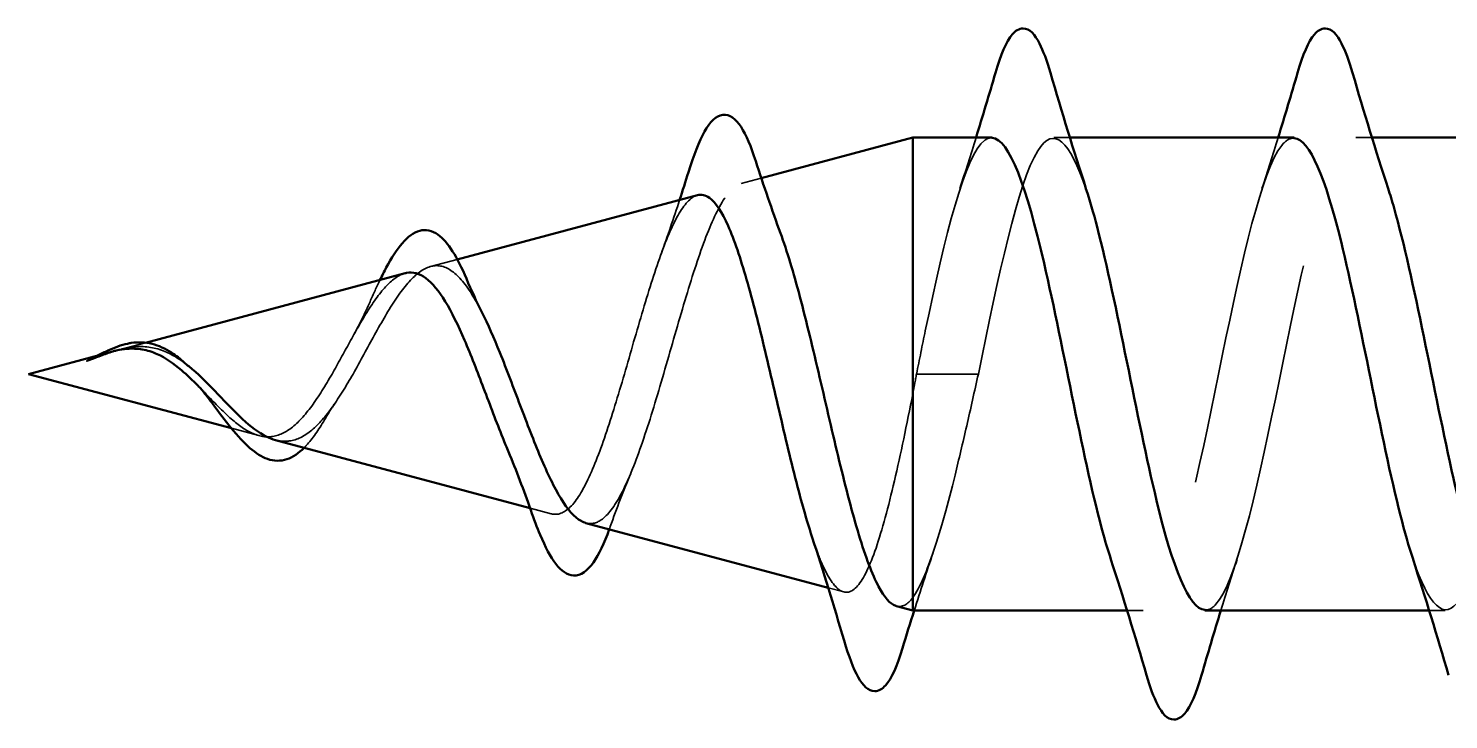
# Model space of a CAD drawing. Header units: inches. Extents: x 0.6 to 33.4, y 0.6 to 21.4.
# Drawn here: x 13.9451 to 14.3353, y 8.0624 to 8.2524 of the extents above; entities that cross this region are included whole.
import ezdxf

# ---------------------------------------------------------------- set-up
doc = ezdxf.new("R2010")
doc.units = ezdxf.units.IN
doc.header["$LTSCALE"] = 2
doc.header["$MEASUREMENT"] = 0
doc.linetypes.add('DASHED', pattern=[0.2067, 0.1654, -0.0413])
doc.layers.add('Hidden (ANSI)', color=7, linetype='DASHED', lineweight=35)
doc.layers.add('Visible (ANSI)', color=7, linetype='Continuous', lineweight=50)

msp = doc.modelspace()

# ---------------------------------------------------------------- linework, layer by layer
at = {"layer": 'Hidden (ANSI)', "ltscale": 0.004078}
for p, q in [((14.23125, 8.2224), (14.22687, 8.2224)), ((14.31425, 8.2224), (14.30987, 8.2224)), ((14.25137, 8.0924), (14.24698, 8.0924)), ((14.33437, 8.0924), (14.32998, 8.0924))]:
    msp.add_line(p, q, dxfattribs=at)
at = {"layer": 'Hidden (ANSI)', "ltscale": 0.005344}
msp.add_line((14.14096, 8.20979), (14.14648, 8.21127), dxfattribs=at)
at = {"layer": 'Hidden (ANSI)', "ltscale": 0.007108}
msp.add_line((14.05563, 8.18697), (14.06295, 8.18892), dxfattribs=at)
at = {"layer": 'Hidden (ANSI)', "ltscale": 0.006803}
msp.add_line((13.9703, 8.16414), (13.9773, 8.16601), dxfattribs=at)
at = {"layer": 'Hidden (ANSI)', "ltscale": 0.028664}
for p, q in [((14.19665, 8.1574), (14.18912, 8.1574)), ((14.20612, 8.1574), (14.19858, 8.1574))]:
    msp.add_line(p, q, dxfattribs=at)
at = {"layer": 'Hidden (ANSI)', "ltscale": 0.002412}
msp.add_line((14.19858, 8.1574), (14.19665, 8.1574), dxfattribs=at)
at = {"layer": 'Hidden (ANSI)', "ltscale": 0.007337}
msp.add_line((14.00091, 8.14248), (14.00845, 8.14046), dxfattribs=at)
at = {"layer": 'Hidden (ANSI)', "ltscale": 0.005668}
msp.add_line((14.08293, 8.12054), (14.08878, 8.11898), dxfattribs=at)
at = {"layer": 'Hidden (ANSI)', "ltscale": 0.004074}
msp.add_line((14.16487, 8.09862), (14.16911, 8.09749), dxfattribs=at)
at = {"layer": 'Hidden (ANSI)', "ltscale": 0.140924}
msp.add_open_spline([(14.20612, 8.1574), (14.21156, 8.18417), (14.217, 8.20997), (14.22243, 8.21878), (14.22685, 8.22594), (14.23127, 8.22147), (14.23569, 8.20829)], degree=3, knots=[-47.12389, -47.12389, -47.12389, -47.12389, -45.888613, -45.888613, -45.888613, -44.884942, -44.884942, -44.884942, -44.884942], dxfattribs=at)
at = {"layer": 'Hidden (ANSI)', "ltscale": 0.23984}
for points, knots in [([(14.26837, 8.09254), (14.26937, 8.09247), (14.27038, 8.09297), (14.27139, 8.0941), (14.27683, 8.10017), (14.28227, 8.12386), (14.28771, 8.15048), (14.29314, 8.17709), (14.29858, 8.20469), (14.30402, 8.21615), (14.30891, 8.22645), (14.3138, 8.22303), (14.31869, 8.20838)], [-42.411501, -42.411501, -42.411501, -42.411501, -42.182782, -42.182782, -42.182782, -40.947505, -40.947505, -40.947505, -39.712228, -39.712228, -39.712228, -38.601757, -38.601757, -38.601757, -38.601757]), ([(14.29287, 8.22224), (14.29173, 8.22232), (14.29059, 8.22167), (14.28945, 8.22024), (14.28401, 8.21338), (14.27857, 8.18906), (14.27313, 8.16238), (14.26769, 8.13569), (14.26225, 8.10856), (14.25681, 8.09785), (14.25205, 8.08847), (14.2473, 8.09223), (14.24254, 8.10645)], [39.269908, 39.269908, 39.269908, 39.269908, 39.528862, 39.528862, 39.528862, 40.764139, 40.764139, 40.764139, 41.999416, 41.999416, 41.999416, 43.079652, 43.079652, 43.079652, 43.079652])]:
    msp.add_open_spline(points, degree=3, knots=knots, dxfattribs=at)
at = {"layer": 'Hidden (ANSI)', "ltscale": 1.17733}
msp.add_open_spline([(14.81162, 8.1574), (14.80618, 8.18417), (14.80074, 8.20997), (14.7953, 8.21878), (14.78986, 8.22759), (14.78442, 8.21878), (14.77898, 8.19782), (14.77354, 8.17686), (14.7681, 8.14526), (14.76266, 8.12264), (14.75722, 8.10003), (14.75178, 8.08803), (14.74635, 8.0941), (14.74091, 8.10017), (14.73547, 8.12386), (14.73003, 8.15048), (14.72459, 8.17709), (14.71915, 8.20469), (14.71371, 8.21615), (14.70827, 8.2276), (14.70283, 8.22208), (14.69739, 8.20302), (14.69195, 8.18395), (14.68651, 8.15271), (14.68107, 8.1287), (14.67563, 8.10468), (14.6702, 8.08963), (14.66476, 8.09289), (14.65932, 8.09614), (14.65388, 8.11747), (14.64844, 8.14363), (14.643, 8.16978), (14.63756, 8.19888), (14.63212, 8.21285), (14.62668, 8.22682), (14.62124, 8.22465), (14.6158, 8.20769), (14.61036, 8.19074), (14.60492, 8.16021), (14.59948, 8.13508), (14.59405, 8.10994), (14.58861, 8.09201), (14.58317, 8.09241), (14.57773, 8.09282), (14.57229, 8.11153), (14.56685, 8.13693), (14.56141, 8.16233), (14.55597, 8.19259), (14.55053, 8.20892), (14.54509, 8.22524), (14.53965, 8.22645), (14.53421, 8.2118), (14.52877, 8.19714), (14.52333, 8.16768), (14.5179, 8.14171), (14.51246, 8.11574), (14.50702, 8.09513), (14.50158, 8.09268), (14.49614, 8.09023), (14.4907, 8.10611), (14.48526, 8.13047), (14.47982, 8.15483), (14.47438, 8.18591), (14.46894, 8.2044), (14.4635, 8.22289), (14.45806, 8.22746), (14.45262, 8.21528), (14.44718, 8.2031), (14.44175, 8.17504), (14.43631, 8.14852), (14.43087, 8.12201), (14.42543, 8.09896), (14.41999, 8.09368), (14.41455, 8.0884), (14.40911, 8.10128), (14.40367, 8.12432), (14.39823, 8.14736), (14.39279, 8.17889), (14.38735, 8.19934), (14.38191, 8.21979), (14.37647, 8.22768), (14.37103, 8.2181), (14.3656, 8.20853), (14.36016, 8.18219), (14.35472, 8.15544), (14.34928, 8.12869), (14.34384, 8.10345), (14.3384, 8.09541), (14.33411, 8.08907), (14.32983, 8.09377), (14.32554, 8.10654)], degree=3, knots=[0, 0, 0, 0, 1.235277, 1.235277, 1.235277, 2.470554, 2.470554, 2.470554, 3.705831, 3.705831, 3.705831, 4.941108, 4.941108, 4.941108, 6.176385, 6.176385, 6.176385, 7.411662, 7.411662, 7.411662, 8.646939, 8.646939, 8.646939, 9.882216, 9.882216, 9.882216, 11.117493, 11.117493, 11.117493, 12.352769, 12.352769, 12.352769, 13.588046, 13.588046, 13.588046, 14.823323, 14.823323, 14.823323, 16.0586, 16.0586, 16.0586, 17.293877, 17.293877, 17.293877, 18.529154, 18.529154, 18.529154, 19.764431, 19.764431, 19.764431, 20.999708, 20.999708, 20.999708, 22.234985, 22.234985, 22.234985, 23.470262, 23.470262, 23.470262, 24.705539, 24.705539, 24.705539, 25.940816, 25.940816, 25.940816, 27.176093, 27.176093, 27.176093, 28.41137, 28.41137, 28.41137, 29.646647, 29.646647, 29.646647, 30.881924, 30.881924, 30.881924, 32.117201, 32.117201, 32.117201, 33.352478, 33.352478, 33.352478, 34.587754, 34.587754, 34.587754, 35.823031, 35.823031, 35.823031, 36.796467, 36.796467, 36.796467, 36.796467], dxfattribs=at)
at = {"layer": 'Hidden (ANSI)', "ltscale": 0.098869}
msp.add_open_spline([(14.20987, 8.22234), (14.2092, 8.22238), (14.20853, 8.22215), (14.20786, 8.22165), (14.20242, 8.2176), (14.19698, 8.19557), (14.19154, 8.16926), (14.19073, 8.16535), (14.18992, 8.16138), (14.18912, 8.1574)], degree=3, knots=[45.553093, 45.553093, 45.553093, 45.553093, 45.705247, 45.705247, 45.705247, 46.940524, 46.940524, 46.940524, 47.12389, 47.12389, 47.12389, 47.12389], dxfattribs=at)
at = {"layer": 'Hidden (ANSI)', "ltscale": 0.014082}
for points in [[(14.20104, 8.20843), (14.20255, 8.21304), (14.20403, 8.21771), (14.20548, 8.2224)], [(14.28404, 8.20843), (14.28555, 8.21304), (14.28703, 8.21771), (14.28848, 8.2224)], [(14.27719, 8.10638), (14.27568, 8.10176), (14.2742, 8.0971), (14.27275, 8.0924)]]:
    msp.add_open_spline(points, degree=3, dxfattribs=at)
at = {"layer": 'Hidden (ANSI)', "ltscale": 0.187922}
msp.add_open_spline([(14.0983, 8.11643), (14.09971, 8.11605), (14.10109, 8.11634), (14.10434, 8.11856), (14.10616, 8.12101), (14.10985, 8.12799), (14.11167, 8.1325), (14.11534, 8.14303), (14.11716, 8.14896), (14.12082, 8.16145), (14.12263, 8.16788), (14.12629, 8.18034), (14.1281, 8.18622), (14.13175, 8.19656), (14.13355, 8.20086), (14.1372, 8.20724), (14.139, 8.20918), (14.14264, 8.21032), (14.14444, 8.20945), (14.14807, 8.2049), (14.14987, 8.20121), (14.15169, 8.19628), (14.15173, 8.19619), (14.15176, 8.1961)], degree=3, knots=[0.4227653, 0.4227653, 0.4227653, 0.4227653, 0.4567522, 0.4567522, 0.5028821, 0.5028821, 0.5502906, 0.5502906, 0.5989824, 0.5989824, 0.6489613, 0.6489613, 0.7002309, 0.7002309, 0.7527945, 0.7527945, 0.8066547, 0.8066547, 0.8618141, 0.8618141, 0.918275, 0.918275, 0.9193176, 0.9193176, 0.9193176, 0.9193176], dxfattribs=at)
at = {"layer": 'Hidden (ANSI)', "ltscale": 0.171094}
msp.add_open_spline([(14.12894, 8.20658), (14.12834, 8.20641), (14.12773, 8.20609), (14.12543, 8.20423), (14.12373, 8.20162), (14.1203, 8.19428), (14.11861, 8.18966), (14.11517, 8.17913), (14.11347, 8.17335), (14.11003, 8.16145), (14.10833, 8.15547), (14.10488, 8.14417), (14.10318, 8.13896), (14.09972, 8.13003), (14.09801, 8.12637), (14.09455, 8.1211), (14.09284, 8.11949), (14.08936, 8.11851), (14.08765, 8.11909), (14.08417, 8.1223), (14.08244, 8.12484), (14.07947, 8.13048), (14.07826, 8.13311), (14.07703, 8.136)], degree=3, knots=[0.6931476, 0.6931476, 0.6931476, 0.6931476, 0.7117016, 0.7117016, 0.7628447, 0.7628447, 0.8127399, 0.8127399, 0.8613896, 0.8613896, 0.9087967, 0.9087967, 0.9549645, 0.9549645, 0.9998965, 0.9998965, 1.0435967, 1.0435967, 1.0860698, 1.0860698, 1.1273208, 1.1273208, 1.1553303, 1.1553303, 1.1553303, 1.1553303], dxfattribs=at)
at = {"layer": 'Hidden (ANSI)', "ltscale": 0.015344}
msp.add_open_spline([(14.11894, 8.19038), (14.1207, 8.19522), (14.12239, 8.20021), (14.12403, 8.20526)], degree=3, dxfattribs=at)
at = {"layer": 'Hidden (ANSI)', "ltscale": 0.079082}
msp.add_open_spline([(14.0343, 8.1574), (14.03633, 8.16097), (14.03829, 8.16464), (14.04223, 8.17177), (14.04416, 8.17513), (14.04806, 8.18094), (14.04997, 8.18329), (14.05383, 8.1865), (14.05573, 8.18729), (14.05957, 8.18706), (14.06145, 8.186), (14.06526, 8.18211), (14.06713, 8.17926), (14.06924, 8.1753), (14.06948, 8.17484), (14.06972, 8.17437)], degree=3, knots=[0, 0, 0, 0, 0.0315308, 0.0315308, 0.0641805, 0.0641805, 0.0979786, 0.0979786, 0.1329491, 0.1329491, 0.1691118, 0.1691118, 0.2064833, 0.2064833, 0.2113279, 0.2113279, 0.2113279, 0.2113279], dxfattribs=at)
at = {"layer": 'Hidden (ANSI)', "ltscale": 0.042228}
msp.add_open_spline([(14.04861, 8.18509), (14.04696, 8.18465), (14.0453, 8.18351), (14.0418, 8.17988), (14.04001, 8.17739), (14.03657, 8.17188), (14.03498, 8.16905), (14.03177, 8.16321), (14.03017, 8.16027), (14.02853, 8.1574)], degree=3, knots=[1.3517297, 1.3517297, 1.3517297, 1.3517297, 1.3824892, 1.3824892, 1.4142741, 1.4142741, 1.4412543, 1.4412543, 1.4671582, 1.4671582, 1.4671582, 1.4671582], dxfattribs=at)
at = {"layer": 'Hidden (ANSI)', "ltscale": 0.007159}
msp.add_open_spline([(14.03897, 8.17728), (14.03989, 8.17938), (14.04081, 8.18139), (14.04171, 8.18324)], degree=3, dxfattribs=at)
at = {"layer": 'Hidden (ANSI)', "ltscale": 0.010901}
msp.add_open_spline([(14.03464, 8.16842), (14.03615, 8.17111), (14.03759, 8.17412), (14.03897, 8.17728)], degree=3, dxfattribs=at)
at = {"layer": 'Hidden (ANSI)', "ltscale": 0.014821}
msp.add_open_spline([(13.96492, 8.16252), (13.96328, 8.16192), (13.96199, 8.16137), (13.96134, 8.16107), (13.96122, 8.16102), (13.96112, 8.16097), (13.9611, 8.16095), (13.96107, 8.16093), (13.96106, 8.16093), (13.96105, 8.16092), (13.96105, 8.16092), (13.96105, 8.16092), (13.96105, 8.16092), (13.96105, 8.16092), (13.96105, 8.16092), (13.96105, 8.16091), (13.96105, 8.16091), (13.96106, 8.16091), (13.96106, 8.16091), (13.96106, 8.16091), (13.96107, 8.16091), (13.96109, 8.16092), (13.96111, 8.16092), (13.96125, 8.16095), (13.96146, 8.16103), (13.96186, 8.16117), (13.96226, 8.16131), (13.9633, 8.16171), (13.9639, 8.16194), (13.96678, 8.16304), (13.96903, 8.16387), (13.97131, 8.16439)], degree=3, knots=[0, 0, 0, 0, 0.0139701, 0.0139701, 0.016358, 0.016358, 0.0171264, 0.0171264, 0.0175998, 0.0175998, 0.017736, 0.017736, 0.0178181, 0.0178181, 0.0178858, 0.0178858, 0.0179589, 0.0179589, 0.0180763, 0.0180763, 0.018337, 0.018337, 0.019161, 0.019161, 0.0243992, 0.0243992, 0.0449932, 0.0449932, 0.072131, 0.072131, 0.1773839, 0.1773839, 0.1773839, 0.1773839], dxfattribs=at)
at = {"layer": 'Hidden (ANSI)', "ltscale": 0.003519}
msp.add_open_spline([(13.96829, 8.1636), (13.96718, 8.16331), (13.96606, 8.16294), (13.96492, 8.16252)], degree=3, dxfattribs=at)
at = {"layer": 'Hidden (ANSI)', "ltscale": 0.003543}
msp.add_open_spline([(13.97131, 8.16439), (13.97184, 8.16451), (13.97236, 8.16461), (13.97345, 8.16479), (13.97401, 8.16486), (13.97457, 8.1649)], degree=3, knots=[0, 0, 0, 0, 0.004657797, 0.004657797, 0.00972162, 0.00972162, 0.00972162, 0.00972162], dxfattribs=at)
at = {"layer": 'Hidden (ANSI)', "ltscale": 0.017087}
msp.add_open_spline([(13.97457, 8.1649), (13.97739, 8.16511), (13.98001, 8.16468), (13.98479, 8.16268), (13.98684, 8.16138), (13.98886, 8.15978)], degree=3, knots=[0, 0, 0, 0, 0.02542118, 0.02542118, 0.04627676, 0.04627676, 0.04627676, 0.04627676], dxfattribs=at)
at = {"layer": 'Hidden (ANSI)', "ltscale": 0.003077}
msp.add_open_spline([(13.96119, 8.161), (13.96218, 8.16149), (13.96316, 8.162), (13.96413, 8.16249)], degree=3, dxfattribs=at)
at = {"layer": 'Hidden (ANSI)', "ltscale": 0.059991}
msp.add_open_spline([(14.02853, 8.1574), (14.02671, 8.15422), (14.02487, 8.15121), (14.02111, 8.14609), (14.01924, 8.14401), (14.01543, 8.14112), (14.01353, 8.1403), (14.00965, 8.14001), (14.00772, 8.1405), (14.00375, 8.14261), (14.00178, 8.14416), (13.99771, 8.14794), (13.99568, 8.15009), (13.99295, 8.15292), (13.99234, 8.15354), (13.99174, 8.15416)], degree=3, knots=[0, 0, 0, 0, 0.0281855, 0.0281855, 0.0553562, 0.0553562, 0.0815558, 0.0815558, 0.1068402, 0.1068402, 0.1312819, 0.1312819, 0.1549776, 0.1549776, 0.161674, 0.161674, 0.161674, 0.161674], dxfattribs=at)
at = {"layer": 'Hidden (ANSI)', "ltscale": 0.037733}
msp.add_open_spline([(14.01297, 8.13925), (14.01426, 8.13891), (14.01553, 8.13882), (14.01892, 8.13927), (14.02096, 8.1403), (14.02493, 8.1436), (14.02679, 8.14578), (14.03058, 8.15107), (14.03245, 8.15415), (14.0343, 8.1574)], degree=3, knots=[0.1390208, 0.1390208, 0.1390208, 0.1390208, 0.1556669, 0.1556669, 0.1838774, 0.1838774, 0.2109707, 0.2109707, 0.2393812, 0.2393812, 0.2393812, 0.2393812], dxfattribs=at)
at = {"layer": 'Hidden (ANSI)', "ltscale": 0.005187}
msp.add_open_spline([(14.18912, 8.1574), (14.18878, 8.15558), (14.18845, 8.15376), (14.18812, 8.15195)], degree=3, dxfattribs=at)
at = {"layer": 'Hidden (ANSI)', "ltscale": 0.078553}
msp.add_open_spline([(14.18812, 8.09593), (14.19005, 8.09874), (14.19197, 8.10317), (14.19585, 8.11474), (14.19776, 8.12176), (14.20077, 8.13393), (14.20184, 8.13848), (14.20398, 8.14783), (14.20505, 8.15261), (14.20612, 8.1574)], degree=3, knots=[0, 0, 0, 0, 0.0677224, 0.0677224, 0.1354447, 0.1354447, 0.1728709, 0.1728709, 0.210297, 0.210297, 0.210297, 0.210297], dxfattribs=at)
at = {"layer": 'Hidden (ANSI)', "ltscale": 0.129095}
msp.add_open_spline([(14.18812, 8.15195), (14.18644, 8.1435), (14.18477, 8.13536), (14.18138, 8.12083), (14.1797, 8.11455), (14.17632, 8.10467), (14.17464, 8.10113), (14.17125, 8.09724), (14.16957, 8.09687), (14.16618, 8.09932), (14.1645, 8.10205), (14.16201, 8.10801), (14.16124, 8.11013), (14.16046, 8.11248)], degree=3, knots=[0, 0, 0, 0, 0.0662455, 0.0662455, 0.1312266, 0.1312266, 0.1949439, 0.1949439, 0.2573984, 0.2573984, 0.3185909, 0.3185909, 0.3461333, 0.3461333, 0.3461333, 0.3461333], dxfattribs=at)
at = {"layer": 'Hidden (ANSI)', "ltscale": 0.006235}
msp.add_open_spline([(14.02915, 8.14908), (14.02823, 8.14776), (14.02734, 8.14633), (14.02646, 8.14481)], degree=3, dxfattribs=at)
at = {"layer": 'Hidden (ANSI)', "ltscale": 0.011895}
msp.add_open_spline([(14.02646, 8.14481), (14.02486, 8.14203), (14.02319, 8.13959), (14.02127, 8.13753), (14.02108, 8.13733), (14.02089, 8.13714)], degree=3, knots=[0, 0, 0, 0, 0.02871406, 0.02871406, 0.0318593, 0.0318593, 0.0318593, 0.0318593], dxfattribs=at)
at = {"layer": 'Hidden (ANSI)', "ltscale": 0.01577}
msp.add_open_spline([(14.11059, 8.13007), (14.10864, 8.1254), (14.10678, 8.12048), (14.10499, 8.11547)], degree=3, dxfattribs=at)
at = {"layer": 'Hidden (ANSI)', "ltscale": 0.001076}
msp.add_open_spline([(14.10499, 8.11547), (14.10489, 8.11522), (14.1048, 8.11496), (14.10471, 8.11471)], degree=3, dxfattribs=at)
at = {"layer": 'Hidden (ANSI)', "ltscale": 0.016162}
msp.add_open_spline([(14.19369, 8.1083), (14.1919, 8.10307), (14.19018, 8.09776), (14.18849, 8.0924)], degree=3, dxfattribs=at)
at = {"layer": 'Hidden (ANSI)', "ltscale": 0.020663}
msp.add_open_spline([(14.18362, 8.09361), (14.18514, 8.0932), (14.18663, 8.09399), (14.18812, 8.09593)], degree=3, dxfattribs=at)
at = {"layer": 'Visible (ANSI)'}
for p, q in [((14.14648, 8.21127), (14.18812, 8.2224)), ((14.18812, 8.2224), (14.18812, 8.0924)), ((14.20987, 8.2224), (14.18812, 8.2224)), ((14.29287, 8.2224), (14.23125, 8.2224)), ((14.34312, 8.2224), (14.31425, 8.2224)), ((14.06295, 8.18892), (14.12894, 8.20658)), ((13.9773, 8.16601), (14.04861, 8.18509)), ((13.94512, 8.1574), (13.96829, 8.1636)), ((13.94512, 8.1574), (14.00091, 8.14248)), ((14.01297, 8.13925), (14.08293, 8.12054)), ((14.0983, 8.11643), (14.16487, 8.09862)), ((14.18362, 8.09361), (14.18812, 8.0924)), ((14.24698, 8.0924), (14.18812, 8.0924)), ((14.32998, 8.0924), (14.26837, 8.0924))]:
    msp.add_line(p, q, dxfattribs=at)
for points, knots in [([(14.21081, 8.24018), (14.2123, 8.24525), (14.21376, 8.24881), (14.21628, 8.25177), (14.21729, 8.25242), (14.22025, 8.25238), (14.22164, 8.25075), (14.22394, 8.24627), (14.22493, 8.24356), (14.22592, 8.24018)], [0, 0, 0, 0, 0.0806821, 0.0806821, 0.121378, 0.121378, 0.1881144, 0.1881144, 0.2418497, 0.2418497, 0.2418497, 0.2418497]), ([(14.29381, 8.24018), (14.2953, 8.24525), (14.29676, 8.24881), (14.29928, 8.25177), (14.30029, 8.25242), (14.30325, 8.25238), (14.30464, 8.25075), (14.30694, 8.24627), (14.30793, 8.24356), (14.30892, 8.24018)], [0, 0, 0, 0, 0.0806821, 0.0806821, 0.121378, 0.121378, 0.1881144, 0.1881144, 0.2418497, 0.2418497, 0.2418497, 0.2418497]), ([(14.12645, 8.21288), (14.12792, 8.21761), (14.1294, 8.2214), (14.13239, 8.22673), (14.13396, 8.22843), (14.13778, 8.22889), (14.13948, 8.22752), (14.14232, 8.22314), (14.14365, 8.21995), (14.14496, 8.21591)], [0, 0, 0, 0, 0.0581593, 0.0581593, 0.1169296, 0.1169296, 0.1740838, 0.1740838, 0.2302453, 0.2302453, 0.2302453, 0.2302453]), ([(14.24254, 8.10645), (14.24186, 8.10849), (14.24117, 8.11075), (14.24049, 8.11321), (14.23505, 8.13284), (14.22961, 8.16422), (14.22417, 8.18786), (14.21941, 8.20859), (14.21464, 8.22207), (14.20987, 8.22234)], [43.079652, 43.079652, 43.079652, 43.079652, 43.234693, 43.234693, 43.234693, 44.46997, 44.46997, 44.46997, 45.553093, 45.553093, 45.553093, 45.553093]), ([(14.32554, 8.10654), (14.32439, 8.10998), (14.32323, 8.114), (14.32208, 8.11854), (14.31664, 8.14), (14.3112, 8.17164), (14.30576, 8.19381), (14.30146, 8.21133), (14.29717, 8.22195), (14.29287, 8.22224)], [36.796467, 36.796467, 36.796467, 36.796467, 37.058308, 37.058308, 37.058308, 38.293585, 38.293585, 38.293585, 39.269908, 39.269908, 39.269908, 39.269908]), ([(14.16046, 8.11248), (14.15955, 8.11524), (14.15863, 8.11833), (14.15602, 8.12781), (14.15434, 8.13471), (14.15094, 8.14915), (14.14925, 8.15653), (14.14585, 8.17075), (14.14416, 8.17745), (14.14075, 8.18925), (14.13906, 8.19426), (14.13565, 8.20192), (14.13396, 8.20454), (14.13114, 8.20661), (14.13005, 8.20687), (14.12894, 8.20658)], [0.3461333, 0.3461333, 0.3461333, 0.3461333, 0.3785225, 0.3785225, 0.4371941, 0.4371941, 0.4946071, 0.4946071, 0.5507627, 0.5507627, 0.6056626, 0.6056626, 0.6593082, 0.6593082, 0.6931476, 0.6931476, 0.6931476, 0.6931476]), ([(14.23569, 8.20829), (14.23671, 8.20525), (14.23773, 8.20175), (14.23875, 8.19782), (14.24419, 8.17686), (14.24963, 8.14526), (14.25507, 8.12264), (14.2595, 8.10422), (14.26393, 8.09284), (14.26837, 8.09254)], [-44.884942, -44.884942, -44.884942, -44.884942, -44.653336, -44.653336, -44.653336, -43.418059, -43.418059, -43.418059, -42.411501, -42.411501, -42.411501, -42.411501]), ([(14.31869, 8.20838), (14.31924, 8.20673), (14.31979, 8.20494), (14.32034, 8.20302), (14.32578, 8.18395), (14.33122, 8.15271), (14.33666, 8.1287), (14.33881, 8.11919), (14.34096, 8.1111), (14.34312, 8.10498)], [-38.601757, -38.601757, -38.601757, -38.601757, -38.476951, -38.476951, -38.476951, -37.241674, -37.241674, -37.241674, -36.752849, -36.752849, -36.752849, -36.752849]), ([(14.04171, 8.18324), (14.04229, 8.18444), (14.04287, 8.18558), (14.04491, 8.18936), (14.04637, 8.19163), (14.04938, 8.19513), (14.05096, 8.19634), (14.0543, 8.19723), (14.05608, 8.19682), (14.05906, 8.19471), (14.06039, 8.19314), (14.06296, 8.18908), (14.06422, 8.18654), (14.06546, 8.18363)], [0.0192751, 0.0192751, 0.0192751, 0.0192751, 0.03175, 0.03175, 0.0637529, 0.0637529, 0.0978853, 0.0978853, 0.1324233, 0.1324233, 0.1638915, 0.1638915, 0.1958248, 0.1958248, 0.1958248, 0.1958248]), ([(14.15176, 8.1961), (14.15356, 8.19121), (14.15532, 8.18526), (14.15891, 8.17172), (14.16071, 8.1642), (14.16433, 8.14869), (14.16612, 8.14085), (14.16973, 8.12593), (14.17152, 8.11902), (14.17513, 8.10714), (14.17692, 8.10233), (14.18029, 8.09599), (14.18185, 8.0942), (14.18348, 8.09365), (14.18355, 8.09362), (14.18362, 8.09361)], [0.9193176, 0.9193176, 0.9193176, 0.9193176, 0.9760395, 0.9760395, 1.0351092, 1.0351092, 1.095486, 1.095486, 1.1571712, 1.1571712, 1.2201662, 1.2201662, 1.2761521, 1.2761521, 1.2787107, 1.2787107, 1.2787107, 1.2787107]), ([(14.07703, 8.136), (14.07651, 8.13724), (14.07598, 8.13852), (14.07372, 8.14415), (14.07198, 8.1488), (14.06846, 8.15805), (14.06672, 8.16255), (14.06319, 8.17075), (14.06144, 8.17438), (14.05789, 8.18022), (14.05613, 8.18241), (14.05256, 8.18506), (14.05079, 8.18555), (14.04885, 8.18515), (14.04873, 8.18512), (14.04861, 8.18509)], [1.1553303, 1.1553303, 1.1553303, 1.1553303, 1.1673558, 1.1673558, 1.2061815, 1.2061815, 1.2438056, 1.2438056, 1.2802371, 1.2802371, 1.3154864, 1.3154864, 1.3495657, 1.3495657, 1.3517297, 1.3517297, 1.3517297, 1.3517297]), ([(14.06972, 8.17437), (14.07138, 8.17107), (14.07301, 8.16732), (14.07654, 8.15861), (14.0784, 8.15365), (14.08215, 8.14373), (14.08399, 8.13889), (14.08772, 8.13007), (14.08956, 8.12622), (14.09328, 8.12014), (14.09512, 8.11803), (14.0974, 8.11674), (14.09785, 8.11655), (14.0983, 8.11643)], [0.2113279, 0.2113279, 0.2113279, 0.2113279, 0.2450775, 0.2450775, 0.2849064, 0.2849064, 0.3259802, 0.3259802, 0.3683075, 0.3683075, 0.4118959, 0.4118959, 0.4227653, 0.4227653, 0.4227653, 0.4227653]), ([(13.96413, 8.16249), (13.96509, 8.16298), (13.96604, 8.16344), (13.96881, 8.16469), (13.97061, 8.16536), (13.97269, 8.16581), (13.97302, 8.16588), (13.97336, 8.16593)], [0.00843849, 0.00843849, 0.00843849, 0.00843849, 0.0167751, 0.0167751, 0.033169, 0.033169, 0.03632094, 0.03632094, 0.03632094, 0.03632094]), ([(13.9723, 8.16432), (13.9713, 8.16424), (13.97029, 8.16408), (13.96893, 8.16377), (13.96861, 8.16369), (13.96829, 8.1636)], [0, 0, 0, 0, 0.00904642, 0.00904642, 0.01187629, 0.01187629, 0.01187629, 0.01187629]), ([(13.99174, 8.15416), (13.99025, 8.15566), (13.98874, 8.15712), (13.985, 8.1603), (13.98282, 8.16182), (13.97916, 8.16347), (13.9778, 8.1639), (13.97506, 8.16437), (13.9737, 8.16443), (13.9723, 8.16432)], [0.16167396, 0.16167396, 0.16167396, 0.16167396, 0.17805851, 0.17805851, 0.20070773, 0.20070773, 0.21389493, 0.21389493, 0.22660204, 0.22660204, 0.22660204, 0.22660204]), ([(13.97336, 8.16593), (13.9753, 8.16623), (13.97723, 8.16616), (13.98092, 8.16522), (13.98271, 8.16439), (13.98565, 8.16249), (13.98684, 8.16155), (13.988, 8.16051)], [0, 0, 0, 0, 0.01843057, 0.01843057, 0.03607115, 0.03607115, 0.04873514, 0.04873514, 0.04873514, 0.04873514]), ([(13.98886, 8.15978), (13.98928, 8.15945), (13.9897, 8.15911), (13.99257, 8.15666), (13.99489, 8.15428), (13.99952, 8.14943), (14.00174, 8.14706), (14.00618, 8.14294), (14.00833, 8.14129), (14.0113, 8.1398), (14.01214, 8.13948), (14.01297, 8.13925)], [0.04627676, 0.04627676, 0.04627676, 0.04627676, 0.05061597, 0.05061597, 0.07599611, 0.07599611, 0.10184452, 0.10184452, 0.12835573, 0.12835573, 0.13902076, 0.13902076, 0.13902076, 0.13902076]), ([(14.02089, 8.13714), (14.01937, 8.13563), (14.01776, 8.13453), (14.01438, 8.13341), (14.01257, 8.13343), (14.00922, 8.1346), (14.00761, 8.13563), (14.00433, 8.13849), (14.0026, 8.14039), (13.99918, 8.1446), (13.99745, 8.14693), (13.995, 8.15018), (13.99432, 8.15108), (13.99363, 8.15197)], [0.0318593, 0.0318593, 0.0318593, 0.0318593, 0.0566121, 0.0566121, 0.082355, 0.082355, 0.105556, 0.105556, 0.1295507, 0.1295507, 0.1522439, 0.1522439, 0.1608311, 0.1608311, 0.1608311, 0.1608311]), ([(14.10471, 8.11471), (14.1033, 8.11088), (14.10185, 8.10778), (14.09874, 8.10333), (14.09691, 8.10193), (14.09315, 8.10207), (14.09154, 8.10325), (14.08859, 8.10707), (14.08714, 8.1098), (14.08485, 8.11523), (14.08399, 8.1175), (14.08313, 8.11997)], [0.0031333, 0.0031333, 0.0031333, 0.0031333, 0.0513584, 0.0513584, 0.1022355, 0.1022355, 0.1471242, 0.1471242, 0.1912902, 0.1912902, 0.2172514, 0.2172514, 0.2172514, 0.2172514]), ([(14.18528, 8.08206), (14.1838, 8.07718), (14.18232, 8.07372), (14.17975, 8.07085), (14.17874, 8.07022), (14.17583, 8.07022), (14.1744, 8.07172), (14.17178, 8.07638), (14.17051, 8.07977), (14.16923, 8.08411)], [0, 0, 0, 0, 0.0765178, 0.0765178, 0.1147087, 0.1147087, 0.1766133, 0.1766133, 0.2385822, 0.2385822, 0.2385822, 0.2385822]), ([(14.26742, 8.07462), (14.26593, 8.06956), (14.26448, 8.06599), (14.26196, 8.06304), (14.26095, 8.06239), (14.25799, 8.06243), (14.2566, 8.06406), (14.2543, 8.06853), (14.2533, 8.07125), (14.25231, 8.07462)], [0, 0, 0, 0, 0.0806821, 0.0806821, 0.121378, 0.121378, 0.1881144, 0.1881144, 0.2418497, 0.2418497, 0.2418497, 0.2418497])]:
    msp.add_open_spline(points, degree=3, knots=knots, dxfattribs=at)
for points in [[(14.20548, 8.2224), (14.2073, 8.2283), (14.20907, 8.23424), (14.21081, 8.24018)], [(14.22592, 8.24018), (14.22905, 8.2295), (14.23228, 8.21884), (14.23569, 8.20843)], [(14.28848, 8.2224), (14.2903, 8.2283), (14.29207, 8.23424), (14.29381, 8.24018)], [(14.30892, 8.24018), (14.31205, 8.2295), (14.31528, 8.21884), (14.31869, 8.20843)], [(14.14496, 8.21591), (14.14714, 8.20919), (14.1494, 8.20253), (14.15176, 8.1961)], [(14.12403, 8.20526), (14.12484, 8.20779), (14.12565, 8.21033), (14.12645, 8.21288)], [(14.06546, 8.18363), (14.06682, 8.18039), (14.06824, 8.17727), (14.06972, 8.17437)], [(13.988, 8.16051), (13.98828, 8.16025), (13.98857, 8.16001), (13.98886, 8.15978)], [(13.99363, 8.15197), (13.99301, 8.15277), (13.99238, 8.15351), (13.99174, 8.15416)], [(14.08313, 8.11997), (14.0812, 8.1255), (14.07918, 8.13094), (14.07703, 8.136)], [(14.16923, 8.08411), (14.16642, 8.09366), (14.16353, 8.10319), (14.16046, 8.11248)], [(14.25231, 8.07462), (14.24918, 8.08531), (14.24596, 8.09597), (14.24254, 8.10638)], [(14.33531, 8.07462), (14.33218, 8.08531), (14.32896, 8.09597), (14.32554, 8.10638)], [(14.18849, 8.0924), (14.1874, 8.08897), (14.18634, 8.08552), (14.18528, 8.08206)], [(14.27275, 8.0924), (14.27094, 8.08651), (14.26916, 8.08057), (14.26742, 8.07462)]]:
    msp.add_open_spline(points, degree=3, dxfattribs=at)

doc.saveas('drawing.dxf')
